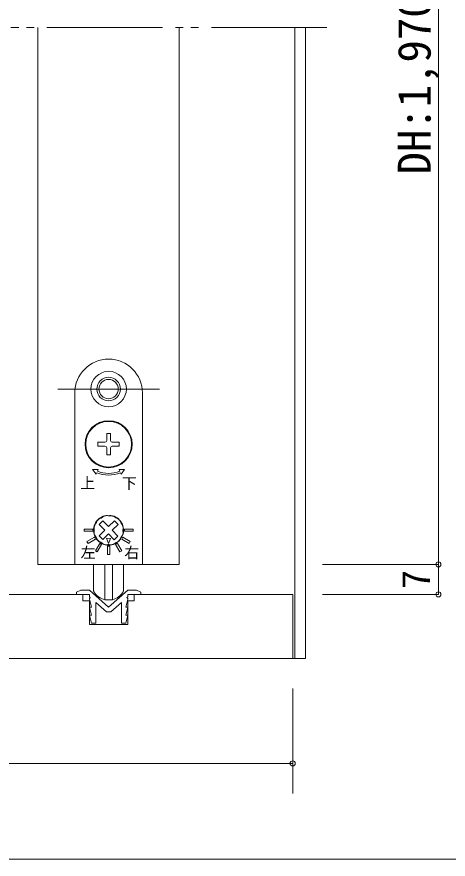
# Model space of a CAD drawing. Units: millimetres on the paper, enlarged 10 times, with parts at other scales. Extents: x -2000 to 2000, y -1385 to 1385.
# Drawn here: x -738 to -402, y -68 to 589 of the extents above; entities that cross this region are included whole.
import ezdxf
from ezdxf.enums import TextEntityAlignment as Align

# ---------------------------------------------------------------- set-up
doc = ezdxf.new("R2010")
doc.units = ezdxf.units.MM
doc.header["$LTSCALE"] = 10
doc.header["$PDMODE"] = 32
doc.header["$PDSIZE"] = 4
doc.linetypes.add('DOUBLE_CHAIN2', pattern=[12.8, 9, -1, 0.6, -0.6, 0.6, -1])
doc.linetypes.add('USER1', pattern=[19.05, 12.7, -6.35])
for name, color, linetype, lineweight in [('1-0_H-SYM', 7, 'Continuous', 20), ('1-1_0', 7, 'Continuous', 20), ('2-0_18', 7, 'Continuous', 18), ('3-0', 7, 'Continuous', 20)]:
    doc.layers.add(name, color=color, linetype=linetype, lineweight=lineweight)
doc.styles.add('ＭＳ ゴシック', font='')
doc.styles.get('ＭＳ ゴシック').set_extended_font_data('MS Gothic')

msp = doc.modelspace()

# ---------------------------------------------------------------- linework, layer by layer
at = {"layer": '1-0_H-SYM'}
msp.add_line((380, -67.5), (-1950, -67.5), dxfattribs=at)
at = {"layer": '1-1_0'}
msp.add_lwpolyline([(380, -67.5), (-1950, -67.5), (-1950, 1335)], dxfattribs=at)
at = {"layer": '2-0_18', "lineweight": 20}
for p, q in [((-721.6, 580.45), (-721.6, 162.12)), ((-611.6, 580.45), (-611.6, 162.12)), ((-521.6, 580.45), (-521.6, 88.78)), ((-513.27, 580.45), (-513.27, 88.78)), ((-721.6, 162.12), (-611.6, 162.12)), ((-686.6, 138.78), (-779.93, 138.78)), ((-681.6, 138.78), (-691.6, 138.78)), ((-681.6, 142.12), (-666.6, 128.78)), ((-681.6, 136.93), (-681.6, 138.78)), ((-666.6, 128.78), (-651.6, 142.12)), ((-651.6, 142.12), (-644.93, 142.12)), ((-641.6, 138.78), (-651.6, 138.78)), ((-651.6, 138.78), (-651.6, 136.93)), ((-646.6, 138.78), (-646.6, 133.78)), ((-523.27, 138.78), (-646.6, 138.78)), ((-644.93, 142.12), (-641.6, 140.45)), ((-641.6, 140.45), (-641.6, 138.78)), ((-523.27, 88.78), (-523.27, 138.78)), ((-680.87, 136.28), (-681.6, 136.93)), ((-681.6, 133.78), (-681.6, 115.45)), ((-679.93, 128.78), (-681.48, 135.15)), ((-681.23, 135.97), (-680.87, 136.28)), ((-668.31, 125.12), (-676.6, 132.49)), ((-656.6, 132.49), (-664.89, 125.12)), ((-656.6, 116.45), (-656.6, 132.49)), ((-651.72, 135.15), (-653.27, 128.78)), ((-646.6, 133.78), (-651.6, 133.78)), ((-651.6, 115.45), (-651.6, 133.78)), ((-681.6, 128.78), (-679.93, 128.78)), ((-664.89, 125.12), (-668.31, 125.12)), ((-653.27, 128.78), (-651.6, 128.78)), ((-651.6, 128.78), (-653.27, 122.62)), ((-679.93, 116.45), (-681.6, 122.62)), ((-653.27, 122.62), (-651.6, 122.62)), ((-651.6, 122.62), (-653.27, 116.45)), ((-651.6, 115.45), (-681.6, 115.45)), ((-653.27, 116.45), (-656.6, 116.45)), ((-1086.6, 88.78), (-513.27, 88.78)), ((-1076.6, 88.78), (-523.27, 88.78))]:
    msp.add_line(p, q, dxfattribs=at)
at = {"layer": '2-0_18', "color": 2, "linetype": 'USER1'}
msp.add_line((-706.1, 298.78), (-627.1, 298.78), dxfattribs=at)
at = {"layer": '2-0_18'}
for p, q in [((-692.93, 295.78), (-692.93, 162.12)), ((-640.27, 162.12), (-640.27, 295.78)), ((-665.1, 264.12), (-668.1, 264.12)), ((-668.1, 258.62), (-668.1, 264.12)), ((-665.1, 258.62), (-665.1, 264.12)), ((-658.27, 257.28), (-663.77, 257.28)), ((-658.27, 257.28), (-658.27, 254.28)), ((-669.43, 254.28), (-674.93, 254.28)), ((-668.1, 247.45), (-668.1, 252.95)), ((-665.1, 247.45), (-665.1, 252.95)), ((-658.27, 254.28), (-663.77, 254.28)), ((-665.1, 247.45), (-668.1, 247.45)), ((-669.43, 188.82), (-673.85, 193.35)), ((-666.57, 191.61), (-662.03, 196.03)), ((-673.96, 184.39), (-669.43, 188.82)), ((-671.17, 181.53), (-673.96, 184.39)), ((-671.17, 181.53), (-666.64, 185.96)), ((-662.21, 181.42), (-666.64, 185.96)), ((-659.35, 184.22), (-662.21, 181.42)), ((-692.93, 162.12), (-640.27, 162.12)), ((-678.27, 141.67), (-678.27, 162.12)), ((-669.52, 162.12), (-669.52, 134.6)), ((-663.68, 162.12), (-663.68, 134.6)), ((-654.93, 162.12), (-654.93, 141.67)), ((-669.52, 134.6), (-663.68, 134.6))]:
    msp.add_line(p, q, dxfattribs=at)
at = {"layer": '2-0_18', "color": 4, "lineweight": 9}
for p, q in [((-409.79, 162.12), (-499.93, 162.12)), ((-409.79, 162.12), (-409.79, 138.78)), ((-409.79, 138.78), (-499.93, 138.78)), ((-523.27, -16.22), (-523.27, 65.45)), ((-523.27, 7.12), (-1076.6, 7.12))]:
    msp.add_line(p, q, dxfattribs=at)
msp.add_lwpolyline([(-409.79, 162.12), (-409.79, 925.94), (-409.79, 952.6)], dxfattribs=at)
at = {"layer": '2-0_18'}
for points in [[(-669.43, 257.28), (-674.93, 257.28), (-674.93, 254.28)], [(-675.28, 234.84), (-674.77, 236.07), (-679.09, 236.08), (-676.3, 232.38), (-675.79, 233.61)], [(-657.42, 233.61), (-656.91, 232.38), (-654.11, 236.08), (-658.44, 236.07), (-657.93, 234.84)], [(-666.57, 191.61), (-670.99, 196.14), (-673.85, 193.35)], [(-659.35, 184.22), (-663.77, 188.75), (-659.24, 193.17), (-662.03, 196.03)]]:
    msp.add_lwpolyline(points, dxfattribs=at)
for points in [[(-685.6, 187.95), (-678.93, 187.95), (-678.93, 189.62), (-685.6, 189.62)], [(-647.6, 189.62), (-654.27, 189.62), (-654.27, 187.95), (-647.6, 187.95)], [(-682.64, 178.56), (-676.87, 181.9), (-677.7, 183.34), (-683.47, 180.01)], [(-675.38, 171.91), (-672.05, 177.69), (-673.49, 178.52), (-676.82, 172.75)], [(-666.73, 178.45), (-665.01, 182.43), (-668.35, 182.47)], [(-656.38, 172.75), (-659.71, 178.52), (-661.16, 177.69), (-657.82, 171.91)], [(-649.73, 180.01), (-655.5, 183.34), (-656.34, 181.9), (-650.56, 178.56)], [(-665.77, 176.45), (-667.43, 176.45), (-667.43, 169.78), (-665.77, 169.78)]]:
    msp.add_lwpolyline(points, close=True, dxfattribs=at)
at = {"layer": '2-0_18', "lineweight": 20}
for points in [[(-691.6, 138.78), (-691.6, 140.45), (-688.27, 142.12), (-681.6, 142.12)], [(-686.6, 138.78), (-686.6, 133.78), (-681.6, 133.78)], [(-676.6, 132.49), (-676.6, 116.45), (-679.93, 116.45)], [(-651.6, 136.93), (-652.33, 136.28), (-651.98, 135.97)], [(-681.6, 122.62), (-679.93, 122.62), (-681.6, 128.78)]]:
    msp.add_lwpolyline(points, dxfattribs=at)
at = {"layer": '2-0_18'}
for centre, radius in [((-666.6, 298.78), 13.83), ((-666.6, 298.78), 9.17), ((-666.6, 298.78), 7.5), ((-666.6, 255.78), 18.33), ((-666.6, 255.78), 17.83)]:
    msp.add_circle(centre, radius, dxfattribs=at)
for centre, radius, start, end in [((-666.6, 295.78), 26.33, 0, 180), ((-669.43, 258.62), 1.33, 270, 360), ((-663.77, 258.62), 1.33, 180, 270), ((-669.43, 252.95), 1.33, 360, 90), ((-663.77, 252.95), 1.33, 90, 180), ((-666.6, 255.78), 24, 247.5, 292.5), ((-666.6, 255.78), 22.67, 247.5, 292.5), ((-666.6, 188.78), 11.67, 98.90298, 201.09702), ((-666.6, 188.78), 11.5, 130.42431, 138.17431), ((-671.9, 195), 3.33, 99.87866, 130.42431), ((-666.6, 188.78), 11.17, 116.90028, 121.69834), ((-669.15, 196.54), 3.33, 108.17431, 138.71996), ((-666.6, 188.78), 11.5, 100.42431, 108.17431), ((-668.08, 196.82), 3.33, 69.87866, 100.42431), ((-668.05, 198), 2.33, 72.61143, 98.90298), ((-666.6, 202.62), 2.5, 252.61143, 287.38857), ((-666.6, 188.78), 11.17, 86.90028, 91.69834), ((-664.93, 196.78), 3.33, 78.17431, 108.71996), ((-665.16, 198), 2.33, 81.09702, 107.38857), ((-666.6, 188.78), 11.67, 338.90298, 81.09702), ((-666.6, 188.78), 11.5, 70.42431, 78.17431), ((-663.87, 196.48), 3.33, 39.87866, 70.42431), ((-666.6, 188.78), 11.17, 56.90028, 61.69834), ((-661.16, 194.87), 3.33, 48.17431, 78.71996), ((-666.6, 188.78), 11.5, 40.42431, 48.17431), ((-674.59, 190.46), 3.33, 168.17431, 198.71996), ((-666.6, 188.78), 11.5, 160.42431, 168.17431), ((-674.3, 191.52), 3.33, 129.87866, 160.42431), ((-666.6, 188.78), 11.17, 146.90028, 151.69834), ((-672.69, 194.23), 3.33, 138.17431, 168.71996), ((-660.38, 194.08), 3.33, 9.87866, 40.42431), ((-666.6, 188.78), 11.17, 26.90028, 31.69834), ((-658.84, 191.33), 3.33, 18.17431, 48.71996), ((-666.6, 188.78), 11.5, 10.42431, 18.17431), ((-658.57, 190.26), 3.33, 339.87866, 10.42431), ((-674.63, 187.31), 3.33, 159.87866, 190.42431), ((-666.6, 188.78), 11.5, 190.42431, 198.17431), ((-666.6, 188.78), 11.17, 176.90028, 181.69834), ((-674.36, 186.24), 3.33, 198.17431, 228.71996), ((-675.31, 185.42), 2.33, 201.09702, 227.38857), ((-658.91, 186.05), 3.33, 309.87866, 340.42431), ((-657.89, 185.42), 2.33, 312.61143, 338.90298), ((-666.6, 188.78), 11.5, 340.42431, 348.17431), ((-666.6, 188.78), 11.17, 356.90028, 1.69834), ((-658.61, 187.11), 3.33, 348.17431, 18.71996), ((-678.58, 181.87), 2.5, 12.61143, 47.38857), ((-666.6, 188.78), 11.17, 206.90028, 211.69834), ((-673.86, 182.92), 2.33, 192.61143, 218.90298), ((-672.82, 183.49), 3.33, 189.87866, 220.42431), ((-666.6, 188.78), 11.67, 218.90298, 321.09702), ((-666.6, 188.78), 11.5, 220.42431, 228.17431), ((-672.05, 182.7), 3.33, 228.17431, 258.71996), ((-666.6, 188.78), 11.17, 236.90028, 241.69834), ((-669.34, 181.09), 3.33, 219.87866, 250.42431), ((-666.6, 188.78), 11.5, 250.42431, 258.17431), ((-668.28, 180.79), 3.33, 258.17431, 288.71996), ((-666.6, 188.78), 11.17, 266.90028, 271.69834), ((-665.12, 180.75), 3.33, 249.87866, 280.42431), ((-666.6, 188.78), 11.5, 280.42431, 288.17431), ((-664.05, 181.02), 3.33, 288.17431, 318.71996), ((-666.6, 188.78), 11.17, 296.90028, 301.69834), ((-661.31, 182.57), 3.33, 279.87866, 310.42431), ((-666.6, 188.78), 11.5, 310.42431, 318.17431), ((-660.52, 183.34), 3.33, 318.17431, 348.71996), ((-659.34, 182.92), 2.33, 321.09702, 347.38857), ((-666.6, 188.78), 11.17, 326.90028, 331.69834), ((-654.62, 181.87), 2.5, 132.61143, 167.38857), ((-676.6, 141.67), 1.67, 180, 210.56067), ((-666.56, 147.6), 13.33, 210.56067, 257.16143), ((-666.65, 147.6), 13.33, 282.83857, 329.43933), ((-656.6, 141.67), 1.67, 329.43933, 360)]:
    msp.add_arc(centre, radius, start, end, dxfattribs=at)
at = {"layer": '2-0_18', "lineweight": 20}
for centre, start, end in [((-680.67, 135.35), 131.63354, 193.67131), ((-652.53, 135.35), 346.32869, 48.36646)]:
    msp.add_arc(centre, 0.833, start, end, dxfattribs=at)
at = {"layer": '2-0_18', "color": 4}
for p in [(-409.79, 162.12), (-409.79, 138.78), (-523.27, 7.12)]:
    msp.add_point(p, dxfattribs=at)
at = {"layer": '3-0', "linetype": 'DOUBLE_CHAIN2'}
msp.add_line((-496.6, 580.45), (-1103.27, 580.45), dxfattribs=at)

# ---------------------------------------------------------------- texts
at = {"layer": '2-0_18', "style": 'ＭＳ ゴシック'}
for s, height, p in [('DH:1,970', 25.66, (-408.13, 465.92)), ('7', 21.99, (-409.79, 142.95))]:
    msp.add_text(s, height=height, rotation=90, dxfattribs=at).set_placement(p, align=Align.BOTTOM_LEFT)
for s, p in [('上', (-688.68, 218.72)), ('下', (-656.36, 218.47)), ('左', (-688.37, 164.54)), ('右', (-654.39, 164.46))]:
    msp.add_text(s, height=8.55, dxfattribs=at).set_placement(p, align=Align.BOTTOM_LEFT)

doc.saveas('drawing.dxf')
